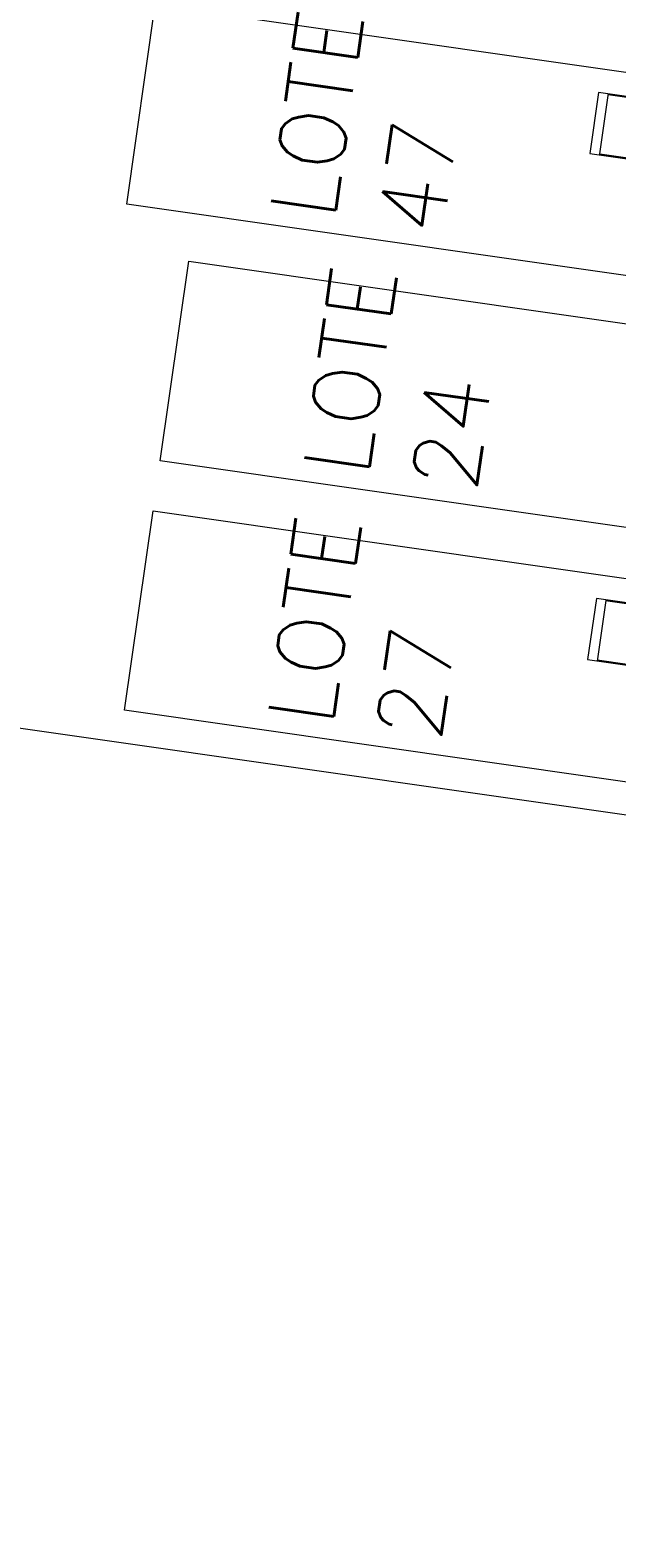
# Model space of a CAD drawing. Header units: millimetres. Extents: x -361192058 to 101130107379, y -14071650034 to 19218552450.
# Drawn here: x -129095 to -126433, y 35529 to 42308 of the extents above; entities that cross this region are included whole.
import ezdxf
from ezdxf.enums import TextEntityAlignment as Align

# ---------------------------------------------------------------- set-up
doc = ezdxf.new("R2010")
doc.units = ezdxf.units.MM
doc.header["$LTSCALE"] = 0.5
doc.layers.add('02', color=2, linetype='Continuous')
doc.styles.get("Standard").update_dxf_attribs({"font": 'txt.shx', "height": 0.12})

# ---------------------------------------------------------------- blocks, each defined once
blk = doc.blocks.new('APROVADO QUADRA 21.2 MBVII')
at = {"lineweight": 18}
for points in [[(4361.876, 2323.043), (4561.791, 2323.043), (4561.791, 2165.15), (4361.876, 2165.15)], [(3864.724, 2317.733), (4064.639, 2317.733), (4064.639, 2159.841), (3864.724, 2159.841)], [(4114.826, 2317.733), (4314.741, 2317.733), (4314.741, 2159.841), (4114.826, 2159.841)]]:
    blk.add_lwpolyline(points, close=True, dxfattribs=at)
at = {"layer": '02', "lineweight": 18}
for points in [[(3832.405, 2546.758), (4879.047, 2546.758), (4879.047, 1896.138), (3832.405, 1896.138)], [(4476.771, 2244.015), (4537.971, 2244.015), (4537.971, 2288.565), (4476.771, 2288.565)], [(3979.619, 2238.705), (4040.819, 2238.705), (4040.819, 2283.255), (3979.619, 2283.255)]]:
    blk.add_lwpolyline(points, close=True, dxfattribs=at)
at = {"layer": '02', "lineweight": 18, "const_width": 0.1}
for points in [[(4477.521, 2244.765), (4537.221, 2244.765), (4537.221, 2287.815), (4477.521, 2287.815)], [(3980.369, 2239.455), (4040.069, 2239.455), (4040.069, 2282.505), (3980.369, 2282.505)]]:
    blk.add_lwpolyline(points, close=True, dxfattribs=at)
at = {"lineweight": 18, "char_height": 5, "attachment_point": 1}
for s, insert in [('LOTE 47', (4374.215, 2312.162)), ('LOTE 27', (3877.063, 2306.852)), ('LOTE 24', (4127.165, 2306.852))]:
    blk.add_mtext_dynamic_manual_height_columns(s, width=37.31407, gutter_width=0.6, heights=[0], dxfattribs=dict(at, insert=insert))
at = {"color": 0, "lineweight": 13, "flags": 8}
for p in [(4700.725, 2280.113), (4699.574, 2277.896), (4702.355, 2276.195), (4703.672, 2274.085), (4699.844, 2272.219), (4703.049, 2270.137), (4703.088, 2267.98), (4700.652, 2261.522), (4700.701, 2257.159)]:
    blk.add_attdef('NIVEL', p, '', height=0.075, dxfattribs=at)
for rotation, width, p in [(90, 0.8, (4700.821, 2275.752)), (270, 0.6, (4703.844, 2274.902)), (90, 0.8, (4701.557, 2268.502)), (180, 0.6, (4651.182, 2236.193))]:
    blk.add_attdef('$PORTA', text='', height=0.09, rotation=rotation, dxfattribs=dict(at, width=width)).set_placement(p, align=Align.MIDDLE)
for p in [(4654.176, 2240.463), (4633.439, 2239.336), (4637.801, 2239.384), (4648.499, 2240.192), (4656.392, 2239.312), (4644.26, 2236.949), (4646.417, 2236.988), (4652.475, 2237.682), (4650.365, 2236.365)]:
    blk.add_attdef('NIVEL', p, '', height=0.075, rotation=270, dxfattribs=at)
at = {"color": 0, "lineweight": 13, "width": 0.8, "flags": 8}
for p in [(4652.032, 2239.216), (4644.782, 2238.479)]:
    blk.add_attdef('$PORTA', text='', height=0.09, dxfattribs=at).set_placement(p, align=Align.MIDDLE)

msp = doc.modelspace()

# ---------------------------------------------------------------- block references
at = {"layer": '02', "color": 0, "lineweight": 30, "xscale": -4.574818403918471, "yscale": -59.40450511825884, "zscale": 4.574818403918471, "rotation": 261.8606972171988}
msp.add_blockref('APROVADO QUADRA 21.2 MBVII', (5129.041, 2225.201), dxfattribs=at)

doc.saveas('drawing.dxf')
